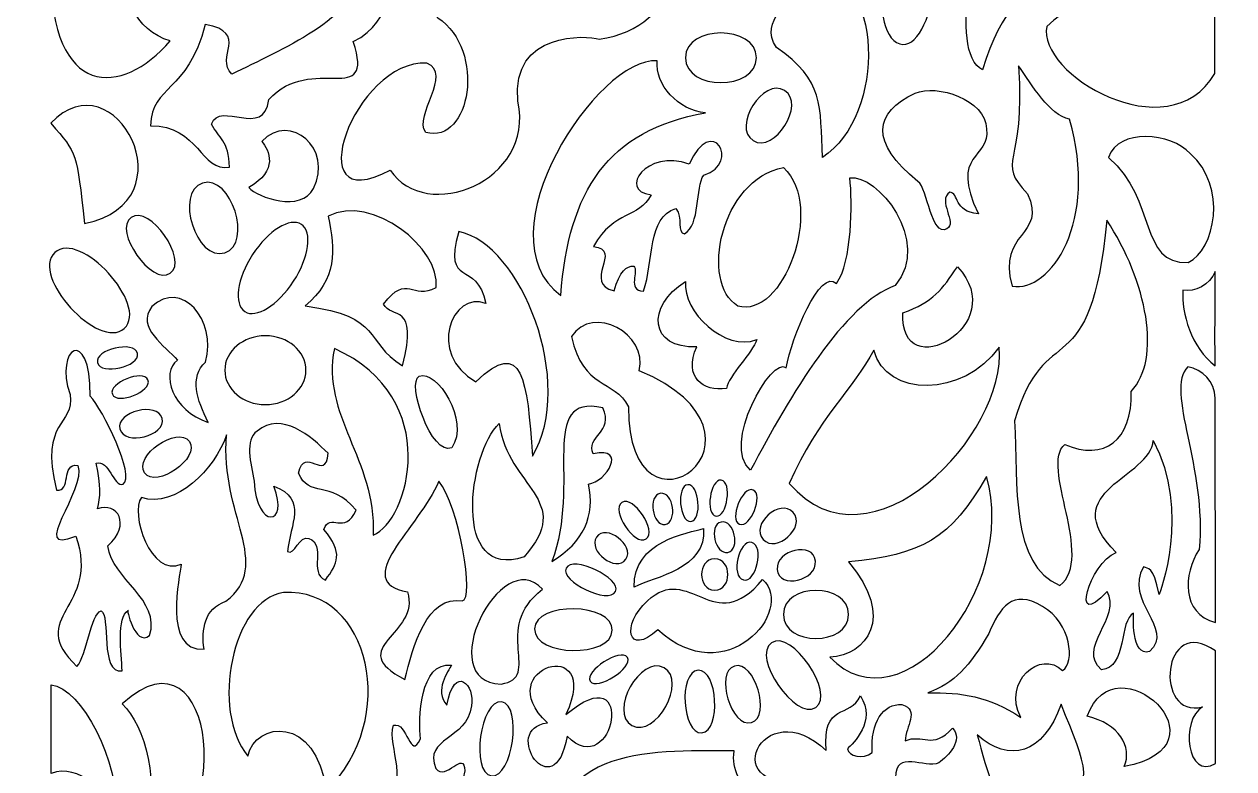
# Model space of a CAD drawing. Header units: centimetres. Extents: x -86 to 85, y -102 to 102.
# Drawn here: x -85.2 to -2.2, y -61.3 to -10.2 of the extents above; entities that cross this region are included whole.
import ezdxf

# ---------------------------------------------------------------- set-up
doc = ezdxf.new("R2010")
doc.units = ezdxf.units.CM
doc.header["$MEASUREMENT"] = 0
doc.layers.add('layer 1', color=7, linetype='Continuous')

msp = doc.modelspace()

# ---------------------------------------------------------------- linework, layer by layer
at = {"layer": 'layer 1', "color": 242}
for points, knots in [([(-52.25634, -0.23326), (-54.29573, -0.68467), (-55.77964, -4.3926), (-55.3298, -5.60627), (-55.3298, -5.60627), (-53.13018, -5.16099), (-51.30585, -1.39283), (-48.80537, -2.35939), (-48.80537, -2.35939), (-47.32367, -5.52999), (-53.41188, -5.40079), (-52.65614, -7.71019), (-52.65614, -7.71019), (-48.06428, -10.25912), (-47.64559, -3.59911), (-45.15413, -7.44262), (-45.15413, -7.44262), (-39.17336, -3.7457), (-39.96606, -10.53099), (-45.7394, -11.26237), (-45.7394, -11.26237), (-46.56777, -11.01957), (-51.79738, -10.69071), (-51.31045, -15.53371), (-51.31045, -15.53371), (-50.15741, -21.09519), (-57.63529, -23.93028), (-60.07566, -20.24997), (-60.07566, -20.24997), (-66.56838, -23.74622), (-62.47522, -12.60013), (-57.56518, -12.92376), (-57.56518, -12.92376), (-55.73677, -13.64429), (-58.4971, -16.51194), (-57.63717, -17.66706), (-57.63717, -17.66706), (-54.56108, -18.51361), (-53.47237, -12.05289), (-56.80643, -9.80348), (-56.80643, -9.80348), (-60.76039, -5.63521), (-60.56532, 2.23778), (-52.25634, -0.23326)], [0, 0, 0, 0, 0.08333333, 0.08333333, 0.08333333, 0.08333333, 0.16666667, 0.16666667, 0.16666667, 0.16666667, 0.25, 0.25, 0.25, 0.25, 0.33333333, 0.33333333, 0.33333333, 0.33333333, 0.41666667, 0.41666667, 0.41666667, 0.41666667, 0.5, 0.5, 0.5, 0.5, 0.58333333, 0.58333333, 0.58333333, 0.58333333, 0.66666667, 0.66666667, 0.66666667, 0.66666667, 0.75, 0.75, 0.75, 0.75, 0.83333333, 0.83333333, 0.83333333, 0.83333333, 1, 1, 1, 1]), ([(-32.15605, -3.33284), (-32.31026, -2.51774), (-30.90822, -1.59719), (-32.07433, -0.72215), (-32.07433, -0.72215), (-33.59106, -0.5498), (-33.36311, -2.43383), (-34.33484, -3.76056), (-34.33484, -3.76056), (-35.95798, -3.72945), (-36.93601, -6.09388), (-35.32505, -6.14004), (-35.32505, -6.14004), (-36.84289, -9.31198), (-33.67765, -10.37914), (-34.39287, -5.98784), (-34.39287, -5.98784), (-33.92664, -5.32781), (-33.98832, -3.49373), (-32.73745, -4.12376), (-32.73745, -4.12376), (-32.4565, -4.60981), (-33.74499, -5.78673), (-32.32834, -6.21031), (-32.32834, -6.21031), (-32.24547, -9.11764), (-34.89676, -9.86535), (-33.58404, -11.85097), (-33.58404, -11.85097), (-30.31336, -14.09426), (-30.58142, -15.8213), (-30.43467, -19.3786), (-30.43467, -19.3786), (-25.99404, -16.49451), (-26.21113, -6.52977), (-31.25237, -6.36332), (-31.25237, -6.36332), (-29.98426, -4.50492), (-31.98614, -4.56033), (-32.15605, -3.33284)], [0, 0, 0, 0, 0.09090909, 0.09090909, 0.09090909, 0.09090909, 0.18181818, 0.18181818, 0.18181818, 0.18181818, 0.27272727, 0.27272727, 0.27272727, 0.27272727, 0.36363636, 0.36363636, 0.36363636, 0.36363636, 0.45454545, 0.45454545, 0.45454545, 0.45454545, 0.54545455, 0.54545455, 0.54545455, 0.54545455, 0.63636364, 0.63636364, 0.63636364, 0.63636364, 0.72727273, 0.72727273, 0.72727273, 0.72727273, 0.81818182, 0.81818182, 0.81818182, 0.81818182, 1, 1, 1, 1]), ([(-23.79584, -2.57657), (-21.3736, -3.34496), (-22.8549, -12.31365), (-25.12601, -11.59327), (-25.12601, -11.59327), (-27.54826, -10.82486), (-26.06697, -1.85618), (-23.79584, -2.57657)], [0, 0, 0, 0, 0.33333333, 0.33333333, 0.33333333, 0.33333333, 1, 1, 1, 1]), ([(-14.1947, -6.75218), (-13.02446, -2.33582), (-18.66245, -2.73327), (-20.29377, -7.72707), (-20.29377, -7.72707), (-20.79949, -10.02718), (-20.65288, -12.83277), (-19.44257, -13.37236), (-19.44257, -13.37236), (-18.15621, -9.1003), (-16.44705, -7.77998), (-14.1947, -6.75218)], [0, 0, 0, 0, 0.25, 0.25, 0.25, 0.25, 0.5, 0.5, 0.5, 0.5, 1, 1, 1, 1]), ([(-78.47784, -5.74389), (-78.68489, -7.94879), (-77.56852, -10.75515), (-75.15794, -11.38308), (-75.15794, -11.38308), (-78.49908, -15.27974), (-83.35102, -15.34869), (-83.35733, -6.59387), (-83.35733, -6.59387), (-81.76447, -7.69089), (-79.9554, -7.1626), (-78.47784, -5.74389)], [0, 0, 0, 0, 0.25, 0.25, 0.25, 0.25, 0.5, 0.5, 0.5, 0.5, 1, 1, 1, 1]), ([(-3.51251, -5.85091), (-3.51251, -5.85091), (-3.50691, -13.62478), (-3.50691, -13.62478), (-3.50691, -13.62478), (-6.72467, -19.05095), (-15.78309, -13.60283), (-15.03067, -10.3963), (-15.03067, -10.3963), (-12.58356, -8.06158), (-9.05037, -7.55164), (-7.08649, -5.23477), (-7.08649, -5.23477), (-6.86429, -7.76282), (-4.93189, -8.36879), (-3.51251, -5.85091)], [0, 0, 0, 0, 0.2, 0.2, 0.2, 0.2, 0.4, 0.4, 0.4, 0.4, 0.6, 0.6, 0.6, 0.6, 1, 1, 1, 1]), ([(-61.73217, -6.43589), (-59.95043, -6.94433), (-59.67966, -9.97121), (-62.60518, -11.44029), (-62.60518, -11.44029), (-61.10926, -16.10206), (-65.4654, -12.15162), (-68.40273, -15.41983), (-68.40273, -15.41983), (-68.72583, -18.13595), (-71.75814, -15.44015), (-72.32071, -17.09486), (-72.32071, -17.09486), (-71.87889, -18.04703), (-71.10836, -18.24881), (-71.10521, -20.05392), (-71.10521, -20.05392), (-73.0513, -20.42125), (-73.2203, -17.1742), (-76.50627, -17.21597), (-76.50627, -17.21597), (-76.41059, -14.32268), (-74.02118, -15.06821), (-72.75502, -10.25938), (-72.75502, -10.25938), (-69.66881, -10.85687), (-72.13425, -12.48428), (-70.94337, -13.6806), (-70.94337, -13.6806), (-67.45882, -11.93031), (-62.56679, -9.97007), (-61.73217, -6.43589)], [0, 0, 0, 0, 0.11111111, 0.11111111, 0.11111111, 0.11111111, 0.22222222, 0.22222222, 0.22222222, 0.22222222, 0.33333333, 0.33333333, 0.33333333, 0.33333333, 0.44444444, 0.44444444, 0.44444444, 0.44444444, 0.55555556, 0.55555556, 0.55555556, 0.55555556, 0.66666667, 0.66666667, 0.66666667, 0.66666667, 0.77777778, 0.77777778, 0.77777778, 0.77777778, 1, 1, 1, 1]), ([(-34.9597, -12.54879), (-34.9597, -14.81727), (-39.8232, -14.8173), (-39.8232, -12.54879), (-39.8232, -12.54879), (-39.8232, -10.28029), (-34.9597, -10.28031), (-34.9597, -12.54879)], [0, 0, 0, 0, 0.33333333, 0.33333333, 0.33333333, 0.33333333, 1, 1, 1, 1]), ([(-83.35, -17.04093), (-78.97067, -12.38177), (-73.65203, -22.47206), (-81.03843, -23.90339), (-81.03843, -23.90339), (-81.60937, -19.01683), (-81.49408, -19.1434), (-83.35, -17.04093)], [0, 0, 0, 0, 0.33333333, 0.33333333, 0.33333333, 0.33333333, 1, 1, 1, 1]), ([(-48.37596, -28.86175), (-53.94594, -24.69978), (-45.82062, -12.45083), (-41.76258, -12.75443), (-41.76258, -12.75443), (-41.94524, -14.38048), (-40.30405, -16.16123), (-38.44607, -16.32036), (-38.44607, -16.32036), (-45.18891, -17.52584), (-47.83789, -21.68603), (-48.37596, -28.86175)], [0, 0, 0, 0, 0.25, 0.25, 0.25, 0.25, 0.5, 0.5, 0.5, 0.5, 1, 1, 1, 1]), ([(-16.97842, -13.10371), (-16.05526, -14.40545), (-14.8596, -16.50108), (-13.48566, -16.76147), (-13.48566, -16.76147), (-11.46294, -23.75767), (-14.76897, -28.67255), (-17.42062, -28.21209), (-17.42062, -28.21209), (-18.49804, -24.4369), (-14.99233, -24.8297), (-16.35818, -21.87747), (-16.35818, -21.87747), (-18.60989, -19.53245), (-16.48346, -20.08522), (-16.97842, -13.10371)], [0, 0, 0, 0, 0.2, 0.2, 0.2, 0.2, 0.4, 0.4, 0.4, 0.4, 0.6, 0.6, 0.6, 0.6, 1, 1, 1, 1]), ([(-35.18334, -18.22608), (-36.64374, -17.30598), (-34.48136, -13.87322), (-33.02087, -14.79309), (-33.02087, -14.79309), (-31.56046, -15.71317), (-33.72289, -19.14592), (-35.18334, -18.22608)], [0, 0, 0, 0, 0.33333333, 0.33333333, 0.33333333, 0.33333333, 1, 1, 1, 1]), ([(-19.73529, -23.25643), (-21.77227, -19.02647), (-18.89044, -19.50328), (-19.17133, -17.41327), (-19.17133, -17.41327), (-19.24611, -15.40353), (-22.57706, -14.32495), (-24.07746, -14.98564), (-24.07746, -14.98564), (-26.86955, -16.26562), (-27.23489, -18.35156), (-23.87967, -21.03208), (-23.87967, -21.03208), (-23.2053, -21.53574), (-22.98095, -24.8449), (-21.89125, -24.28776), (-21.89125, -24.28776), (-21.16307, -23.87188), (-22.57752, -22.32193), (-21.70106, -21.76355), (-21.70106, -21.76355), (-21.03873, -21.82304), (-21.45654, -23.09348), (-19.73529, -23.25643)], [0, 0, 0, 0, 0.14285714, 0.14285714, 0.14285714, 0.14285714, 0.28571429, 0.28571429, 0.28571429, 0.28571429, 0.42857143, 0.42857143, 0.42857143, 0.42857143, 0.57142857, 0.57142857, 0.57142857, 0.57142857, 0.71428571, 0.71428571, 0.71428571, 0.71428571, 1, 1, 1, 1]), ([(-69.76991, -21.4395), (-67.72232, -20.2863), (-68.36335, -18.88449), (-68.88875, -18.28705), (-68.88875, -18.28705), (-66.90032, -16.237), (-63.98789, -18.79108), (-65.34291, -21.50964), (-65.34291, -21.50964), (-66.16449, -23.18103), (-69.17282, -22.13291), (-69.76991, -21.4395)], [0, 0, 0, 0, 0.25, 0.25, 0.25, 0.25, 0.5, 0.5, 0.5, 0.5, 1, 1, 1, 1]), ([(-39.56297, -19.84477), (-38.05222, -16.31787), (-35.92873, -19.75673), (-38.56941, -20.59354), (-38.56941, -20.59354), (-39.15973, -21.42288), (-38.7905, -24.04079), (-39.89601, -24.61555), (-39.89601, -24.61555), (-40.45597, -24.54262), (-39.96847, -23.51413), (-40.47862, -22.88493), (-40.47862, -22.88493), (-42.45924, -23.50496), (-41.97915, -26.48022), (-42.7062, -28.56395), (-42.7062, -28.56395), (-43.86785, -28.49936), (-42.98595, -27.14444), (-43.3673, -26.83891), (-43.3673, -26.83891), (-43.85556, -26.81829), (-44.34345, -27.17851), (-44.71196, -28.54215), (-44.71196, -28.54215), (-46.93553, -27.97363), (-44.07789, -25.72763), (-46.13567, -25.48423), (-46.13567, -25.48423), (-44.67588, -22.93227), (-43.03438, -23.62749), (-42.18478, -21.9481), (-42.18478, -21.9481), (-44.48901, -21.6714), (-42.50237, -18.78361), (-39.56297, -19.84477)], [0, 0, 0, 0, 0.1, 0.1, 0.1, 0.1, 0.2, 0.2, 0.2, 0.2, 0.3, 0.3, 0.3, 0.3, 0.4, 0.4, 0.4, 0.4, 0.5, 0.5, 0.5, 0.5, 0.6, 0.6, 0.6, 0.6, 0.7, 0.7, 0.7, 0.7, 0.8, 0.8, 0.8, 0.8, 1, 1, 1, 1]), ([(-10.79768, -19.37729), (-10.13183, -17.35793), (-6.53442, -17.68683), (-5.19793, -19.11222), (-5.19793, -19.11222), (-2.6306, -21.39473), (-3.49818, -25.73067), (-5.34533, -26.59271), (-5.34533, -26.59271), (-8.75883, -26.67723), (-7.43946, -22.35594), (-10.79768, -19.37729)], [0, 0, 0, 0, 0.25, 0.25, 0.25, 0.25, 0.5, 0.5, 0.5, 0.5, 1, 1, 1, 1]), ([(-72.94196, -21.14421), (-70.99091, -20.52441), (-69.4724, -25.3037), (-71.42345, -25.92367), (-71.42345, -25.92367), (-73.37449, -26.54352), (-74.89303, -21.76418), (-72.94196, -21.14421)], [0, 0, 0, 0, 0.33333333, 0.33333333, 0.33333333, 0.33333333, 1, 1, 1, 1]), ([(-33.08914, -20.06271), (-37.44342, -20.90358), (-38.83623, -28.01305), (-36.23329, -29.57214), (-36.23329, -29.57214), (-33.16788, -30.51469), (-30.22103, -22.8337), (-33.08914, -20.06271)], [0, 0, 0, 0, 0.33333333, 0.33333333, 0.33333333, 0.33333333, 1, 1, 1, 1]), ([(-35.35647, -40.82658), (-32.64136, -35.69092), (-28.9099, -29.3804), (-25.43232, -28.17304), (-25.43232, -28.17304), (-22.87413, -25.08327), (-26.72417, -20.48965), (-28.55395, -20.7766), (-28.55395, -20.7766), (-28.34999, -22.48371), (-28.39779, -26.54218), (-29.4627, -28.02584), (-29.4627, -28.02584), (-30.58706, -26.91351), (-32.56109, -31.77144), (-32.9164, -33.80129), (-32.9164, -33.80129), (-33.86607, -32.92825), (-37.44628, -39.16638), (-35.35647, -40.82658)], [0, 0, 0, 0, 0.16666667, 0.16666667, 0.16666667, 0.16666667, 0.33333333, 0.33333333, 0.33333333, 0.33333333, 0.5, 0.5, 0.5, 0.5, 0.66666667, 0.66666667, 0.66666667, 0.66666667, 1, 1, 1, 1]), ([(-65.90068, -29.56277), (-63.73211, -27.76251), (-63.80215, -25.74518), (-64.33409, -23.41246), (-64.33409, -23.41246), (-61.3262, -21.83001), (-56.58701, -25.65378), (-56.93012, -28.29238), (-56.93012, -28.29238), (-58.55185, -29.21118), (-58.87758, -27.27924), (-60.53458, -29.4388), (-60.53458, -29.4388), (-60.01276, -30.50366), (-58.10361, -29.28884), (-59.23318, -33.66442), (-59.23318, -33.66442), (-61.93744, -31.98963), (-60.49422, -30.29767), (-65.90068, -29.56277)], [0, 0, 0, 0, 0.16666667, 0.16666667, 0.16666667, 0.16666667, 0.33333333, 0.33333333, 0.33333333, 0.33333333, 0.5, 0.5, 0.5, 0.5, 0.66666667, 0.66666667, 0.66666667, 0.66666667, 1, 1, 1, 1]), ([(-77.83975, -23.49138), (-76.566, -22.60064), (-73.88546, -26.43386), (-75.15919, -27.32459), (-75.15919, -27.32459), (-76.4329, -28.21535), (-79.11358, -24.38209), (-77.83975, -23.49138)], [0, 0, 0, 0, 0.33333333, 0.33333333, 0.33333333, 0.33333333, 1, 1, 1, 1]), ([(-66.16861, -23.97622), (-65.39175, -24.4808), (-65.63095, -26.2282), (-66.7027, -27.87822), (-66.7027, -27.87822), (-67.77455, -29.52832), (-69.27374, -30.45715), (-70.05068, -29.95254), (-70.05068, -29.95254), (-70.82754, -29.44795), (-70.58834, -27.70056), (-69.51659, -26.05054), (-69.51659, -26.05054), (-68.44474, -24.40044), (-66.94555, -23.47161), (-66.16861, -23.97622)], [0, 0, 0, 0, 0.2, 0.2, 0.2, 0.2, 0.4, 0.4, 0.4, 0.4, 0.6, 0.6, 0.6, 0.6, 1, 1, 1, 1]), ([(-10.9324, -23.67695), (-8.15311, -27.87911), (-7.1394, -33.22036), (-9.25817, -35.42911), (-9.25817, -35.42911), (-9.14442, -38.82697), (-11.12667, -40.20239), (-13.80481, -39.0741), (-13.80481, -39.0741), (-15.53793, -40.44229), (-11.70777, -46.92392), (-14.1501, -48.7326), (-14.1501, -48.7326), (-17.53201, -47.3414), (-17.0314, -41.83505), (-17.24768, -37.44635), (-17.24768, -37.44635), (-15.22174, -30.30686), (-11.99229, -35.29088), (-10.9324, -23.67695)], [0, 0, 0, 0, 0.16666667, 0.16666667, 0.16666667, 0.16666667, 0.33333333, 0.33333333, 0.33333333, 0.33333333, 0.5, 0.5, 0.5, 0.5, 0.66666667, 0.66666667, 0.66666667, 0.66666667, 1, 1, 1, 1]), ([(-83.08094, -25.90675), (-81.35404, -24.32297), (-76.58785, -29.51994), (-78.31484, -31.10373), (-78.31484, -31.10373), (-80.04174, -32.68748), (-84.80794, -27.49055), (-83.08094, -25.90675)], [0, 0, 0, 0, 0.33333333, 0.33333333, 0.33333333, 0.33333333, 1, 1, 1, 1]), ([(-55.37515, -24.47175), (-51.07212, -25.30417), (-47.32365, -34.91102), (-50.31744, -39.86262), (-50.31744, -39.86262), (-50.67811, -34.64596), (-50.97042, -31.6385), (-54.19691, -34.7738), (-54.19691, -34.7738), (-57.59934, -32.83401), (-55.81106, -28.51433), (-53.52462, -29.39879), (-53.52462, -29.39879), (-54.12305, -26.30389), (-56.48043, -28.40636), (-55.37515, -24.47175)], [0, 0, 0, 0, 0.2, 0.2, 0.2, 0.2, 0.4, 0.4, 0.4, 0.4, 0.6, 0.6, 0.6, 0.6, 1, 1, 1, 1]), ([(-24.90795, -30.04952), (-25.17307, -35.1688), (-17.40519, -30.87676), (-21.17059, -26.88223), (-21.17059, -26.88223), (-22.22912, -28.44332), (-22.80357, -29.27186), (-24.90795, -30.04952)], [0, 0, 0, 0, 0.33333333, 0.33333333, 0.33333333, 0.33333333, 1, 1, 1, 1]), ([(-5.71023, -28.48193), (-4.91405, -28.65713), (-3.83575, -28.12917), (-3.49714, -27.20556), (-3.49714, -27.20556), (-3.48599, -28.80226), (-3.52389, -31.70625), (-3.49247, -33.68585), (-3.49247, -33.68585), (-5.13886, -32.40309), (-5.81941, -30.06538), (-5.71023, -28.48193)], [0, 0, 0, 0, 0.25, 0.25, 0.25, 0.25, 0.5, 0.5, 0.5, 0.5, 1, 1, 1, 1]), ([(-72.56225, -37.55206), (-75.00184, -36.77554), (-75.85883, -34.14748), (-74.66314, -33.28009), (-74.66314, -33.28009), (-75.49195, -32.32844), (-77.5446, -31.03792), (-76.4207, -29.606), (-76.4207, -29.606), (-74.41367, -27.7214), (-71.94873, -30.48786), (-72.73726, -33.41302), (-72.73726, -33.41302), (-73.85772, -34.42629), (-73.32644, -36.02414), (-72.56225, -37.55206)], [0, 0, 0, 0, 0.2, 0.2, 0.2, 0.2, 0.4, 0.4, 0.4, 0.4, 0.6, 0.6, 0.6, 0.6, 1, 1, 1, 1]), ([(-39.81768, -27.89999), (-42.55048, -29.59007), (-42.29295, -32.5299), (-39.05238, -32.36518), (-39.05238, -32.36518), (-39.97014, -34.47309), (-38.60906, -35.46407), (-37.01618, -35.22421), (-37.01618, -35.22421), (-36.88141, -34.36275), (-35.19981, -32.77917), (-34.93782, -31.87967), (-34.93782, -31.87967), (-37.11511, -32.72858), (-40.03292, -29.9503), (-39.81768, -27.89999)], [0, 0, 0, 0, 0.2, 0.2, 0.2, 0.2, 0.4, 0.4, 0.4, 0.4, 0.6, 0.6, 0.6, 0.6, 1, 1, 1, 1]), ([(-47.63718, -31.66806), (-46.17896, -29.40253), (-42.34779, -31.49016), (-43.00062, -34.00722), (-43.00062, -34.00722), (-32.30455, -38.51432), (-43.78909, -46.84774), (-43.73161, -36.47825), (-43.73161, -36.47825), (-44.72022, -34.53027), (-46.82903, -35.35954), (-47.63718, -31.66806)], [0, 0, 0, 0, 0.25, 0.25, 0.25, 0.25, 0.5, 0.5, 0.5, 0.5, 1, 1, 1, 1]), ([(-82.03027, -35.6518), (-83.14933, -32.45932), (-80.64937, -30.80532), (-80.64323, -35.75219), (-80.64323, -35.75219), (-79.80311, -36.66094), (-77.53053, -41.23483), (-78.39207, -41.80052), (-78.39207, -41.80052), (-79.05265, -41.99044), (-79.37758, -40.05454), (-80.23955, -40.35634), (-80.23955, -40.35634), (-79.9332, -41.91922), (-79.91917, -42.63321), (-80.15779, -43.4919), (-80.15779, -43.4919), (-78.76488, -42.99204), (-77.81986, -44.52758), (-79.43526, -46.03073), (-79.43526, -46.03073), (-79.16933, -48.30531), (-75.75447, -49.72877), (-76.58779, -52.17469), (-76.58779, -52.17469), (-77.58515, -52.96645), (-78.21647, -50.20868), (-78.04897, -50.45149), (-78.04897, -50.45149), (-78.86926, -50.92333), (-78.50066, -53.38628), (-78.46586, -54.59107), (-78.46586, -54.59107), (-80.02339, -54.82203), (-79.23157, -50.7371), (-79.90733, -50.46688), (-79.90733, -50.46688), (-80.63331, -50.72845), (-80.88442, -53.50549), (-81.55951, -54.29865), (-81.55951, -54.29865), (-85.17899, -50.84826), (-79.88497, -50.33697), (-81.6467, -45.34513), (-81.6467, -45.34513), (-84.97277, -46.73736), (-80.88294, -42.22311), (-81.49009, -40.50287), (-81.49009, -40.50287), (-82.69927, -40.33854), (-81.91126, -42.36603), (-82.96902, -42.19745), (-82.96902, -42.19745), (-84.15627, -37.31478), (-81.71127, -37.83252), (-82.03027, -35.6518)], [0, 0, 0, 0, 0.06666667, 0.06666667, 0.06666667, 0.06666667, 0.13333333, 0.13333333, 0.13333333, 0.13333333, 0.2, 0.2, 0.2, 0.2, 0.26666667, 0.26666667, 0.26666667, 0.26666667, 0.33333333, 0.33333333, 0.33333333, 0.33333333, 0.4, 0.4, 0.4, 0.4, 0.46666667, 0.46666667, 0.46666667, 0.46666667, 0.53333333, 0.53333333, 0.53333333, 0.53333333, 0.6, 0.6, 0.6, 0.6, 0.66666667, 0.66666667, 0.66666667, 0.66666667, 0.73333333, 0.73333333, 0.73333333, 0.73333333, 0.8, 0.8, 0.8, 0.8, 0.86666667, 0.86666667, 0.86666667, 0.86666667, 1, 1, 1, 1]), ([(-80.15478, -33.45507), (-80.36441, -32.54924), (-77.6183, -31.91377), (-77.40871, -32.81962), (-77.40871, -32.81962), (-77.1991, -33.72547), (-79.94521, -34.3609), (-80.15478, -33.45507)], [0, 0, 0, 0, 0.33333333, 0.33333333, 0.33333333, 0.33333333, 1, 1, 1, 1]), ([(-68.63778, -31.61568), (-67.10215, -31.61568), (-65.85678, -32.67214), (-65.85678, -33.97484), (-65.85678, -33.97484), (-65.85678, -35.27755), (-67.10215, -36.334), (-68.63778, -36.334), (-68.63778, -36.334), (-70.17341, -36.334), (-71.41877, -35.27755), (-71.41877, -33.97484), (-71.41877, -33.97484), (-71.41877, -32.67214), (-70.17341, -31.61568), (-68.63778, -31.61568)], [0, 0, 0, 0, 0.2, 0.2, 0.2, 0.2, 0.4, 0.4, 0.4, 0.4, 0.6, 0.6, 0.6, 0.6, 1, 1, 1, 1]), ([(-63.90292, -32.48597), (-56.3465, -35.90145), (-58.83947, -44.3457), (-61.23852, -45.28467), (-61.23852, -45.28467), (-61.04894, -40.03978), (-64.83803, -37.08367), (-63.90292, -32.48597)], [0, 0, 0, 0, 0.33333333, 0.33333333, 0.33333333, 0.33333333, 1, 1, 1, 1]), ([(-26.89633, -32.59568), (-26.08127, -35.86822), (-20.76785, -35.86881), (-18.31361, -32.39636), (-18.31361, -32.39636), (-17.73286, -38.28731), (-27.1274, -48.2583), (-32.70757, -41.74003), (-32.70757, -41.74003), (-30.68908, -37.18906), (-28.31046, -35.26171), (-26.89633, -32.59568)], [0, 0, 0, 0, 0.25, 0.25, 0.25, 0.25, 0.5, 0.5, 0.5, 0.5, 1, 1, 1, 1]), ([(-79.13236, -35.62404), (-79.43945, -34.85702), (-76.998, -33.87935), (-76.69087, -34.64626), (-76.69087, -34.64626), (-76.38382, -35.41321), (-78.82524, -36.39093), (-79.13236, -35.62404)], [0, 0, 0, 0, 0.33333333, 0.33333333, 0.33333333, 0.33333333, 1, 1, 1, 1]), ([(-58.07728, -34.38734), (-58.99243, -34.81163), (-57.23148, -39.9015), (-55.85317, -39.30543), (-55.85317, -39.30543), (-54.58896, -37.45348), (-56.89521, -33.88957), (-58.07728, -34.38734)], [0, 0, 0, 0, 0.33333333, 0.33333333, 0.33333333, 0.33333333, 1, 1, 1, 1]), ([(-3.49088, -35.90303), (-3.49088, -35.90303), (-3.4798, -51.2787), (-3.4798, -51.2787), (-3.4798, -51.2787), (-5.82964, -50.63139), (-5.68037, -47.98161), (-4.59946, -46.26594), (-4.59946, -46.26594), (-4.02124, -40.7313), (-6.97635, -35.34514), (-5.37066, -33.73404), (-5.37066, -33.73404), (-4.3891, -33.97213), (-3.49175, -34.69109), (-3.49088, -35.90303)], [0, 0, 0, 0, 0.2, 0.2, 0.2, 0.2, 0.4, 0.4, 0.4, 0.4, 0.6, 0.6, 0.6, 0.6, 1, 1, 1, 1]), ([(-48.99178, -47.0838), (-46.935, -41.76976), (-50.02862, -35.58408), (-45.49345, -36.54777), (-45.49345, -36.54777), (-44.66924, -38.23741), (-46.72849, -38.53807), (-46.14781, -39.71949), (-46.14781, -39.71949), (-43.76408, -39.18301), (-45.24004, -41.63355), (-46.47551, -41.78423), (-46.47551, -41.78423), (-46.00831, -43.93001), (-46.79356, -45.80665), (-48.99178, -47.0838)], [0, 0, 0, 0, 0.2, 0.2, 0.2, 0.2, 0.4, 0.4, 0.4, 0.4, 0.6, 0.6, 0.6, 0.6, 1, 1, 1, 1]), ([(-75.7217, -37.28501), (-75.42515, -38.47201), (-78.31589, -39.19404), (-78.61235, -38.00696), (-78.61235, -38.00696), (-78.9089, -36.81997), (-76.01815, -36.09794), (-75.7217, -37.28501)], [0, 0, 0, 0, 0.33333333, 0.33333333, 0.33333333, 0.33333333, 1, 1, 1, 1]), ([(-64.51562, -48.37239), (-65.71601, -47.86971), (-64.41004, -45.94201), (-65.65094, -45.52071), (-65.65094, -45.52071), (-66.3336, -45.23339), (-66.60075, -46.73955), (-67.11927, -46.40903), (-67.11927, -46.40903), (-66.94197, -44.52344), (-65.7117, -42.84633), (-68.0539, -41.92324), (-68.0539, -41.92324), (-66.97856, -44.69493), (-69.2574, -44.90556), (-69.40849, -41.58734), (-69.40849, -41.58734), (-69.65138, -40.33847), (-70.06017, -38.75775), (-69.20387, -38.15181), (-69.20387, -38.15181), (-67.52913, -36.7614), (-65.47651, -38.52244), (-64.33765, -39.67553), (-64.33765, -39.67553), (-64.50267, -41.75421), (-65.94519, -39.04959), (-66.35481, -41.03538), (-66.35481, -41.03538), (-65.65266, -42.77672), (-64.22684, -41.43424), (-62.41006, -43.56727), (-62.41006, -43.56727), (-63.20099, -45.33375), (-64.21353, -43.6775), (-64.61883, -44.89879), (-64.61883, -44.89879), (-63.26478, -46.54649), (-63.68316, -47.19029), (-64.51562, -48.37239)], [0, 0, 0, 0, 0.09090909, 0.09090909, 0.09090909, 0.09090909, 0.18181818, 0.18181818, 0.18181818, 0.18181818, 0.27272727, 0.27272727, 0.27272727, 0.27272727, 0.36363636, 0.36363636, 0.36363636, 0.36363636, 0.45454545, 0.45454545, 0.45454545, 0.45454545, 0.54545455, 0.54545455, 0.54545455, 0.54545455, 0.63636364, 0.63636364, 0.63636364, 0.63636364, 0.72727273, 0.72727273, 0.72727273, 0.72727273, 0.81818182, 0.81818182, 0.81818182, 0.81818182, 1, 1, 1, 1]), ([(-73.85015, -38.86198), (-74.64053, -37.73229), (-77.71531, -39.88334), (-76.92496, -41.01312), (-76.92496, -41.01312), (-76.13459, -42.1428), (-73.05981, -39.99174), (-73.85015, -38.86198)], [0, 0, 0, 0, 0.33333333, 0.33333333, 0.33333333, 0.33333333, 1, 1, 1, 1]), ([(-52.59922, -37.63798), (-54.70536, -39.57603), (-55.9056, -48.47967), (-50.89811, -46.77564), (-50.89811, -46.77564), (-47.3779, -42.83956), (-52.00502, -42.05747), (-52.59922, -37.63798)], [0, 0, 0, 0, 0.33333333, 0.33333333, 0.33333333, 0.33333333, 1, 1, 1, 1]), ([(-77.13492, -42.7146), (-74.78, -43.45285), (-72.10737, -40.77812), (-71.29872, -38.41535), (-71.29872, -38.41535), (-71.77232, -43.91494), (-68.06305, -47.28946), (-71.3431, -49.8138), (-71.3431, -49.8138), (-72.85082, -50.36451), (-73.02285, -51.73945), (-72.84387, -53.10656), (-72.84387, -53.10656), (-75.72987, -53.29278), (-74.49283, -48.02937), (-74.40429, -47.28131), (-74.40429, -47.28131), (-76.50126, -48.2389), (-77.95619, -43.72199), (-77.13492, -42.7146)], [0, 0, 0, 0, 0.16666667, 0.16666667, 0.16666667, 0.16666667, 0.33333333, 0.33333333, 0.33333333, 0.33333333, 0.5, 0.5, 0.5, 0.5, 0.66666667, 0.66666667, 0.66666667, 0.66666667, 1, 1, 1, 1]), ([(-7.7486, -38.79255), (-7.86836, -41.34755), (-14.52671, -42.22832), (-10.29198, -46.46712), (-10.29198, -46.46712), (-12.1233, -47.19237), (-13.49851, -52.02233), (-10.90058, -49.14257), (-10.90058, -49.14257), (-9.865, -50.89072), (-13.01833, -53.03675), (-11.29943, -54.52259), (-11.29943, -54.52259), (-9.50714, -54.38444), (-10.09889, -51.09743), (-9.08904, -50.63915), (-9.08904, -50.63915), (-9.08904, -50.63915), (-9.29045, -53.68733), (-7.98816, -53.26569), (-7.98816, -53.26569), (-6.26191, -51.65006), (-9.78229, -49.81027), (-8.398, -47.45417), (-8.398, -47.45417), (-8.09514, -47.64682), (-7.72705, -47.31906), (-7.3393, -49.35083), (-7.3393, -49.35083), (-7.33583, -49.36907), (-5.11211, -43.68092), (-7.7486, -38.79255)], [0, 0, 0, 0, 0.11111111, 0.11111111, 0.11111111, 0.11111111, 0.22222222, 0.22222222, 0.22222222, 0.22222222, 0.33333333, 0.33333333, 0.33333333, 0.33333333, 0.44444444, 0.44444444, 0.44444444, 0.44444444, 0.55555556, 0.55555556, 0.55555556, 0.55555556, 0.66666667, 0.66666667, 0.66666667, 0.66666667, 0.77777778, 0.77777778, 0.77777778, 0.77777778, 1, 1, 1, 1]), ([(-37.37133, -41.51417), (-36.60947, -41.62233), (-36.95944, -44.08713), (-37.72132, -43.97896), (-37.72132, -43.97896), (-38.48318, -43.8708), (-38.13321, -41.40597), (-37.37133, -41.51417)], [0, 0, 0, 0, 0.33333333, 0.33333333, 0.33333333, 0.33333333, 1, 1, 1, 1]), ([(-19.1777, -41.265), (-16.96892, -48.85097), (-24.9491, -58.82227), (-29.91548, -53.65284), (-29.91548, -53.65284), (-27.43871, -53.51953), (-25.37158, -50.9768), (-28.63478, -47.11301), (-28.63478, -47.11301), (-23.64759, -46.65309), (-21.61535, -45.54248), (-19.1777, -41.265)], [0, 0, 0, 0, 0.25, 0.25, 0.25, 0.25, 0.5, 0.5, 0.5, 0.5, 1, 1, 1, 1]), ([(-55.12975, -49.79993), (-57.51846, -49.32968), (-58.53987, -52.96505), (-59.06025, -55.1823), (-59.06025, -55.1823), (-63.34541, -53.01198), (-57.92064, -52.07562), (-58.89813, -49.17862), (-58.89813, -49.17862), (-62.8364, -48.48519), (-58.0934, -44.75993), (-56.73989, -41.59511), (-56.73989, -41.59511), (-55.34263, -43.25283), (-54.27606, -49.74904), (-55.12975, -49.79993)], [0, 0, 0, 0, 0.2, 0.2, 0.2, 0.2, 0.4, 0.4, 0.4, 0.4, 0.6, 0.6, 0.6, 0.6, 1, 1, 1, 1]), ([(-41.53496, -42.41819), (-40.65146, -42.28876), (-40.33975, -44.41674), (-41.22325, -44.54612), (-41.22325, -44.54612), (-42.10676, -44.67555), (-42.41849, -42.5476), (-41.53496, -42.41819)], [0, 0, 0, 0, 0.33333333, 0.33333333, 0.33333333, 0.33333333, 1, 1, 1, 1]), ([(-39.66552, -41.83015), (-38.87297, -41.76345), (-38.6611, -44.28187), (-39.45359, -44.34854), (-39.45359, -44.34854), (-40.24613, -44.41524), (-40.45804, -41.89682), (-39.66552, -41.83015)], [0, 0, 0, 0, 0.33333333, 0.33333333, 0.33333333, 0.33333333, 1, 1, 1, 1]), ([(-35.18468, -42.19088), (-34.44499, -42.48323), (-35.37432, -44.83361), (-36.11388, -44.54113), (-36.11388, -44.54113), (-36.85352, -44.24879), (-35.92432, -41.89847), (-35.18468, -42.19088)], [0, 0, 0, 0, 0.33333333, 0.33333333, 0.33333333, 0.33333333, 1, 1, 1, 1]), ([(-44.18273, -43.04684), (-43.39702, -42.52497), (-41.73877, -45.02168), (-42.52444, -45.5435), (-42.52444, -45.5435), (-43.31011, -46.06536), (-44.96842, -43.5687), (-44.18273, -43.04684)], [0, 0, 0, 0, 0.33333333, 0.33333333, 0.33333333, 0.33333333, 1, 1, 1, 1]), ([(-32.43162, -43.72912), (-31.53269, -44.73708), (-33.60095, -46.58169), (-34.49986, -45.57382), (-34.49986, -45.57382), (-35.3988, -44.56589), (-33.33057, -42.72124), (-32.43162, -43.72912)], [0, 0, 0, 0, 0.33333333, 0.33333333, 0.33333333, 0.33333333, 1, 1, 1, 1]), ([(-43.91115, -46.93514), (-44.56248, -47.89005), (-46.56113, -46.3648), (-45.91903, -45.42346), (-45.91903, -45.42346), (-45.26768, -44.46854), (-43.26902, -45.99385), (-43.91115, -46.93514)], [0, 0, 0, 0, 0.33333333, 0.33333333, 0.33333333, 0.33333333, 1, 1, 1, 1]), ([(-37.37421, -44.3881), (-36.48692, -44.18953), (-36.02187, -46.26752), (-36.90913, -46.46609), (-36.90913, -46.46609), (-37.79641, -46.66466), (-38.26151, -44.58668), (-37.37421, -44.3881)], [0, 0, 0, 0, 0.33333333, 0.33333333, 0.33333333, 0.33333333, 1, 1, 1, 1]), ([(-38.57858, -44.83879), (-39.63759, -45.12659), (-43.4209, -45.69733), (-43.34219, -48.84544), (-43.34219, -48.84544), (-41.92922, -48.14833), (-38.36242, -47.5878), (-38.57858, -44.83879)], [0, 0, 0, 0, 0.33333333, 0.33333333, 0.33333333, 0.33333333, 1, 1, 1, 1]), ([(-35.27693, -45.78581), (-34.38821, -46.00967), (-34.96582, -48.58522), (-35.85365, -48.36173), (-35.85365, -48.36173), (-36.74234, -48.13784), (-36.16489, -45.56241), (-35.27693, -45.78581)], [0, 0, 0, 0, 0.33333333, 0.33333333, 0.33333333, 0.33333333, 1, 1, 1, 1]), ([(-52.47409, -55.49668), (-57.22302, -55.39576), (-52.49235, -45.81547), (-49.62898, -49), (-49.62898, -49), (-53.15892, -51.71089), (-49.58245, -55.07204), (-52.47409, -55.49668)], [0, 0, 0, 0, 0.33333333, 0.33333333, 0.33333333, 0.33333333, 1, 1, 1, 1]), ([(-33.53105, -47.6407), (-33.64978, -46.3167), (-31.0361, -45.66643), (-30.91072, -47.06425), (-30.91072, -47.06425), (-30.79199, -48.38828), (-33.40582, -49.03847), (-33.53105, -47.6407)], [0, 0, 0, 0, 0.33333333, 0.33333333, 0.33333333, 0.33333333, 1, 1, 1, 1]), ([(-48.01674, -47.54584), (-47.58279, -46.63058), (-44.18612, -48.24132), (-44.62026, -49.15648), (-44.62026, -49.15648), (-45.05421, -50.07165), (-48.45074, -48.46106), (-48.01674, -47.54584)], [0, 0, 0, 0, 0.33333333, 0.33333333, 0.33333333, 0.33333333, 1, 1, 1, 1]), ([(-34.5314, -48.3187), (-37.90461, -52.41437), (-39.55138, -47.07449), (-42.43195, -49.79693), (-42.43195, -49.79693), (-44.25464, -51.43294), (-43.80955, -53.67456), (-41.71165, -51.77051), (-41.71165, -51.77051), (-37.07549, -56.08167), (-32.2259, -50.47303), (-34.5314, -48.3187)], [0, 0, 0, 0, 0.25, 0.25, 0.25, 0.25, 0.5, 0.5, 0.5, 0.5, 1, 1, 1, 1]), ([(-37.81732, -46.92086), (-36.61652, -46.92086), (-36.61654, -49.05117), (-37.81732, -49.05117), (-37.81732, -49.05117), (-39.01812, -49.05117), (-39.01814, -46.92086), (-37.81732, -46.92086)], [0, 0, 0, 0, 0.33333333, 0.33333333, 0.33333333, 0.33333333, 1, 1, 1, 1]), ([(-67.39343, -49.22771), (-61.43689, -48.87193), (-59.39969, -57.93828), (-64.44982, -62.80217), (-64.44982, -62.80217), (-65.17133, -57.56822), (-69.32612, -58.06402), (-69.84601, -60.43719), (-69.84601, -60.43719), (-72.42728, -57.32099), (-70.89154, -49.68395), (-67.39343, -49.22771)], [0, 0, 0, 0, 0.25, 0.25, 0.25, 0.25, 0.5, 0.5, 0.5, 0.5, 1, 1, 1, 1]), ([(-28.63822, -50.72011), (-28.63822, -52.9154), (-33.10943, -52.91541), (-33.10943, -50.72011), (-33.10943, -50.72011), (-33.10943, -48.52479), (-28.63822, -48.52481), (-28.63822, -50.72011)], [0, 0, 0, 0, 0.33333333, 0.33333333, 0.33333333, 0.33333333, 1, 1, 1, 1]), ([(-23.19594, -56.09604), (-21.38436, -55.45518), (-20.32868, -54.2733), (-19.01702, -52.02666), (-19.01702, -52.02666), (-18.26549, -50.24655), (-17.40839, -48.94153), (-15.33717, -50.17033), (-15.33717, -50.17033), (-13.35746, -51.30624), (-13.08933, -54.05395), (-13.95614, -54.56647), (-13.95614, -54.56647), (-15.47006, -53.10962), (-18.1031, -55.29814), (-16.82596, -57.78521), (-16.82596, -57.78521), (-19.01472, -56.34239), (-20.90296, -56.05727), (-23.19594, -56.09604)], [0, 0, 0, 0, 0.16666667, 0.16666667, 0.16666667, 0.16666667, 0.33333333, 0.33333333, 0.33333333, 0.33333333, 0.5, 0.5, 0.5, 0.5, 0.66666667, 0.66666667, 0.66666667, 0.66666667, 1, 1, 1, 1]), ([(-44.84452, -51.81218), (-44.88357, -53.71801), (-50.21289, -53.62808), (-50.17386, -51.72218), (-50.17386, -51.72218), (-50.13481, -49.81637), (-44.80545, -49.9063), (-44.84452, -51.81218)], [0, 0, 0, 0, 0.33333333, 0.33333333, 0.33333333, 0.33333333, 1, 1, 1, 1]), ([(-3.47839, -53.22614), (-3.47839, -53.22614), (-3.47138, -60.94218), (-3.47138, -60.94218), (-3.47138, -60.94218), (-5.40823, -62.17009), (-5.91298, -57.92771), (-4.3563, -57.06474), (-4.3563, -57.06474), (-7.73731, -57.93322), (-7.15525, -50.58443), (-3.47839, -53.22614)], [0, 0, 0, 0, 0.25, 0.25, 0.25, 0.25, 0.5, 0.5, 0.5, 0.5, 1, 1, 1, 1]), ([(-78.4555, -56.85759), (-71.83868, -50.82396), (-70.68587, -66.41723), (-76.98064, -66.53057), (-76.98064, -66.53057), (-75.74524, -62.06033), (-76.89049, -58.43245), (-78.4555, -56.85759)], [0, 0, 0, 0, 0.33333333, 0.33333333, 0.33333333, 0.33333333, 1, 1, 1, 1]), ([(-48.01902, -57.59261), (-45.465, -51.9773), (-53.3391, -54.36709), (-49.29049, -58.16132), (-49.29049, -58.16132), (-52.55661, -58.57338), (-48.8154, -64.13479), (-47.93897, -59.06896), (-47.93897, -59.06896), (-44.73044, -62.35181), (-43.05966, -53.3531), (-48.01902, -57.59261)], [0, 0, 0, 0, 0.25, 0.25, 0.25, 0.25, 0.5, 0.5, 0.5, 0.5, 1, 1, 1, 1]), ([(-30.89283, -57.10032), (-32.27803, -58.04828), (-35.31435, -53.61135), (-33.92916, -52.66341), (-33.92916, -52.66341), (-32.54397, -51.71545), (-29.50762, -56.15233), (-30.89283, -57.10032)], [0, 0, 0, 0, 0.33333333, 0.33333333, 0.33333333, 0.33333333, 1, 1, 1, 1]), ([(-43.80897, -53.67464), (-43.3689, -54.36048), (-45.91454, -55.99357), (-46.35448, -55.30764), (-46.35448, -55.30764), (-46.79456, -54.62179), (-44.24899, -52.98876), (-43.80897, -53.67464)], [0, 0, 0, 0, 0.33333333, 0.33333333, 0.33333333, 0.33333333, 1, 1, 1, 1]), ([(-12.26909, -57.7083), (-10.08923, -58.20375), (-9.14825, -59.80002), (-9.73299, -61.16293), (-9.73299, -61.16293), (-2.21398, -59.74849), (-10.34224, -52.2986), (-12.26909, -57.7083)], [0, 0, 0, 0, 0.33333333, 0.33333333, 0.33333333, 0.33333333, 1, 1, 1, 1]), ([(-56.19044, -56.94773), (-57.09703, -55.94318), (-56.08782, -54.59446), (-55.8597, -54.21031), (-55.8597, -54.21031), (-58.06062, -53.91023), (-58.17485, -57.96566), (-57.99606, -59.25876), (-57.99606, -59.25876), (-58.73243, -60.81896), (-58.86295, -58.04227), (-59.85355, -58.32665), (-59.85355, -58.32665), (-60.31551, -59.8452), (-58.50475, -62.10415), (-60.73556, -64.76665), (-60.73556, -64.76665), (-61.68033, -64.77593), (-60.90437, -62.626), (-61.39627, -62.41668), (-61.39627, -62.41668), (-63.9735, -63.65277), (-64.69856, -67.7199), (-62.05936, -69.60799), (-62.05936, -69.60799), (-59.63645, -70.34846), (-56.74007, -68.71124), (-57.06294, -64.76841), (-57.06294, -64.76841), (-58.14825, -64.8594), (-58.46107, -66.15402), (-59.40727, -65.90832), (-59.40727, -65.90832), (-59.60536, -63.49038), (-55.36422, -64.32457), (-54.94817, -61.45163), (-54.94817, -61.45163), (-55.00582, -59.94604), (-56.26749, -62.21348), (-56.95045, -61.28609), (-56.95045, -61.28609), (-57.8174, -59.15681), (-54.805, -59.34867), (-54.49738, -57.00278), (-54.49738, -57.00278), (-54.23769, -55.59402), (-55.64855, -54.04894), (-56.19044, -56.94773)], [0, 0, 0, 0, 0.07692308, 0.07692308, 0.07692308, 0.07692308, 0.15384615, 0.15384615, 0.15384615, 0.15384615, 0.23076923, 0.23076923, 0.23076923, 0.23076923, 0.30769231, 0.30769231, 0.30769231, 0.30769231, 0.38461538, 0.38461538, 0.38461538, 0.38461538, 0.46153846, 0.46153846, 0.46153846, 0.46153846, 0.53846154, 0.53846154, 0.53846154, 0.53846154, 0.61538462, 0.61538462, 0.61538462, 0.61538462, 0.69230769, 0.69230769, 0.69230769, 0.69230769, 0.76923077, 0.76923077, 0.76923077, 0.76923077, 0.84615385, 0.84615385, 0.84615385, 0.84615385, 1, 1, 1, 1]), ([(-41.28939, -54.3862), (-39.67224, -55.28889), (-41.87832, -59.24134), (-43.49542, -58.33878), (-43.49542, -58.33878), (-45.11252, -57.4362), (-42.90653, -53.48369), (-41.28939, -54.3862)], [0, 0, 0, 0, 0.33333333, 0.33333333, 0.33333333, 0.33333333, 1, 1, 1, 1]), ([(-36.4658, -54.26053), (-35.08568, -53.84314), (-33.91421, -57.71668), (-35.29431, -58.13407), (-35.29431, -58.13407), (-36.67441, -58.55143), (-37.84591, -54.67791), (-36.4658, -54.26053)], [0, 0, 0, 0, 0.33333333, 0.33333333, 0.33333333, 0.33333333, 1, 1, 1, 1]), ([(-38.96322, -54.55194), (-37.61335, -54.44849), (-37.35329, -58.73701), (-38.70709, -58.84078), (-38.70709, -58.84078), (-40.05694, -58.94425), (-40.31705, -54.65573), (-38.96322, -54.55194)], [0, 0, 0, 0, 0.33333333, 0.33333333, 0.33333333, 0.33333333, 1, 1, 1, 1]), ([(-83.33584, -55.54391), (-83.33584, -55.54391), (-83.33145, -61.63149), (-83.33145, -61.63149), (-83.33145, -61.63149), (-81.41808, -60.89749), (-79.46086, -62.96944), (-78.86481, -64.4401), (-78.86481, -64.4401), (-78.61915, -60.8411), (-81.22313, -55.78958), (-83.33584, -55.54391)], [0, 0, 0, 0, 0.25, 0.25, 0.25, 0.25, 0.5, 0.5, 0.5, 0.5, 1, 1, 1, 1]), ([(-30.16697, -60.06465), (-34.48018, -55.88066), (-38.22245, -63.26427), (-30.87453, -62.21056), (-30.87453, -62.21056), (-29.66359, -63.4429), (-30.83084, -65.82896), (-27.32598, -65.29099), (-27.32598, -65.29099), (-27.21339, -62.64421), (-28.78458, -63.85328), (-28.88485, -63.15612), (-28.88485, -63.15612), (-28.4271, -59.78709), (-25.65911, -65.86719), (-23.79996, -63.17008), (-23.79996, -63.17008), (-22.83633, -61.03114), (-25.25781, -63.00433), (-25.40807, -61.91297), (-25.40807, -61.91297), (-25.45478, -59.98317), (-23.40151, -61.31658), (-22.44766, -60.91056), (-22.44766, -60.91056), (-21.81701, -60.44197), (-20.72426, -59.33385), (-21.50728, -58.51685), (-21.50728, -58.51685), (-22.90288, -60.07418), (-23.5519, -58.8397), (-24.76213, -59.40005), (-24.76213, -59.40005), (-24.71427, -58.39661), (-23.72917, -57.29183), (-24.97274, -56.90997), (-24.97274, -56.90997), (-26.2542, -56.81547), (-27.15674, -58.13263), (-27.01091, -60.19525), (-27.01091, -60.19525), (-27.69094, -60.70271), (-28.61241, -60.46403), (-28.71575, -59.94013), (-28.71575, -59.94013), (-28.34621, -59.5886), (-26.69057, -58.04257), (-27.8298, -56.31135), (-27.8298, -56.31135), (-28.49067, -57.85453), (-30.48354, -56.74397), (-30.16697, -60.06465)], [0, 0, 0, 0, 0.07142857, 0.07142857, 0.07142857, 0.07142857, 0.14285714, 0.14285714, 0.14285714, 0.14285714, 0.21428571, 0.21428571, 0.21428571, 0.21428571, 0.28571429, 0.28571429, 0.28571429, 0.28571429, 0.35714286, 0.35714286, 0.35714286, 0.35714286, 0.42857143, 0.42857143, 0.42857143, 0.42857143, 0.5, 0.5, 0.5, 0.5, 0.57142857, 0.57142857, 0.57142857, 0.57142857, 0.64285714, 0.64285714, 0.64285714, 0.64285714, 0.71428571, 0.71428571, 0.71428571, 0.71428571, 0.78571429, 0.78571429, 0.78571429, 0.78571429, 0.85714286, 0.85714286, 0.85714286, 0.85714286, 1, 1, 1, 1]), ([(-52.42691, -56.71987), (-50.97498, -56.92352), (-51.68593, -61.99233), (-53.13789, -61.78872), (-53.13789, -61.78872), (-54.58979, -61.58512), (-53.87884, -56.51615), (-52.42691, -56.71987)], [0, 0, 0, 0, 0.33333333, 0.33333333, 0.33333333, 0.33333333, 1, 1, 1, 1]), ([(-14.05458, -56.88845), (-12.37844, -61.08698), (-11.38605, -62.73588), (-14.71823, -63.98839), (-14.71823, -63.98839), (-18.84373, -64.91732), (-19.07887, -61.30887), (-19.81682, -58.98362), (-19.81682, -58.98362), (-17.62561, -60.92145), (-15.28224, -60.3323), (-14.05458, -56.88845)], [0, 0, 0, 0, 0.25, 0.25, 0.25, 0.25, 0.5, 0.5, 0.5, 0.5, 1, 1, 1, 1]), ([(-36.49056, -60.07877), (-36.68017, -61.40845), (-35.94165, -62.33683), (-35.38684, -63.6033), (-35.38684, -63.6033), (-43.86857, -58.41288), (-45.77169, -71.00253), (-49.00813, -68.67558), (-49.00813, -68.67558), (-49.82702, -59.69022), (-42.6166, -60.05473), (-36.49056, -60.07877)], [0, 0, 0, 0, 0.25, 0.25, 0.25, 0.25, 0.5, 0.5, 0.5, 0.5, 1, 1, 1, 1])]:
    msp.add_open_spline(points, degree=3, knots=knots, dxfattribs=at)

doc.saveas('drawing.dxf')
